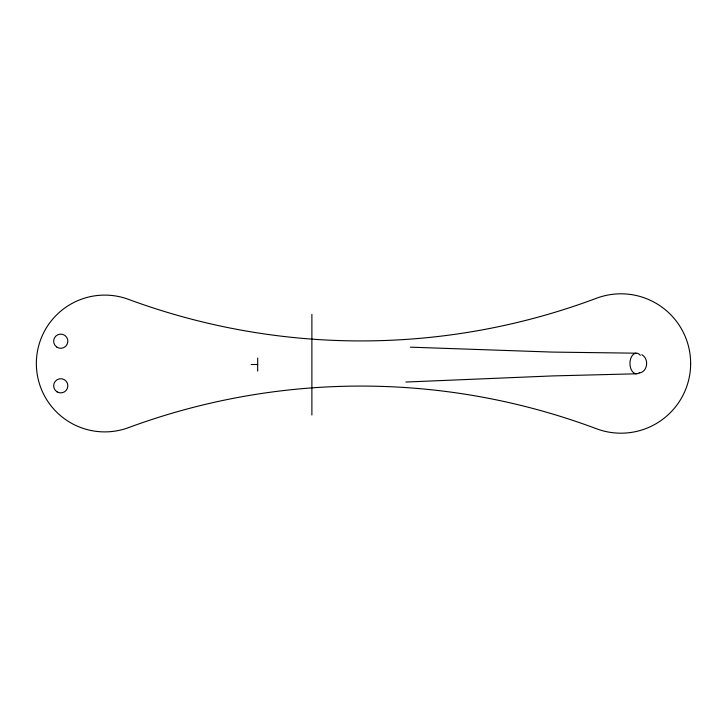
<?xml version="1.0" encoding="UTF-8"?>
<svg xmlns="http://www.w3.org/2000/svg" width="727" height="727" viewBox="0 0 727 727"><rect width="100%" height="100%" fill="white"/><g stroke="black" fill="none" stroke-linecap="round" stroke-linejoin="round"><path stroke-width="1.09" d="M639.515 373.015C647.939 371.406 649.111 358.62 641.814 354.694M405.884 382.038L552.429 375.923L636.134 373.805M251.16 364.518L257.676 364.509M636.134 353.186L552.429 352.086L410.337 347.161M311.883 314.355L311.883 415.017M257.676 358.075L257.676 371.115M639.56 372.597A10.323 6.498 89.6 0 1 631.245 369.634A10.323 6.498 89.6 0 1 631.854 356.148A10.323 6.498 89.6 0 1 640.342 355.276M690.65 363.5A69.692 69.692 0 0 0 596.503 298.243A671.076 671.076 0 0 1 128.452 299.342A68.402 68.402 0 0 0 36.35 363.5A68.402 68.402 0 0 0 128.452 427.658A671.076 671.076 0 0 1 596.503 428.757A69.692 69.692 0 0 0 690.65 363.5M56.588 346.952A7.097 7.097 0 0 0 67.811 341.935A7.097 7.097 0 0 0 57.86 334.72A7.097 7.097 0 0 0 56.588 346.952M57.206 391.944A7.097 7.097 0 0 0 67.847 385.801A7.097 7.097 0 0 0 57.206 379.648A7.097 7.097 0 0 0 57.206 391.944"/></g></svg>
